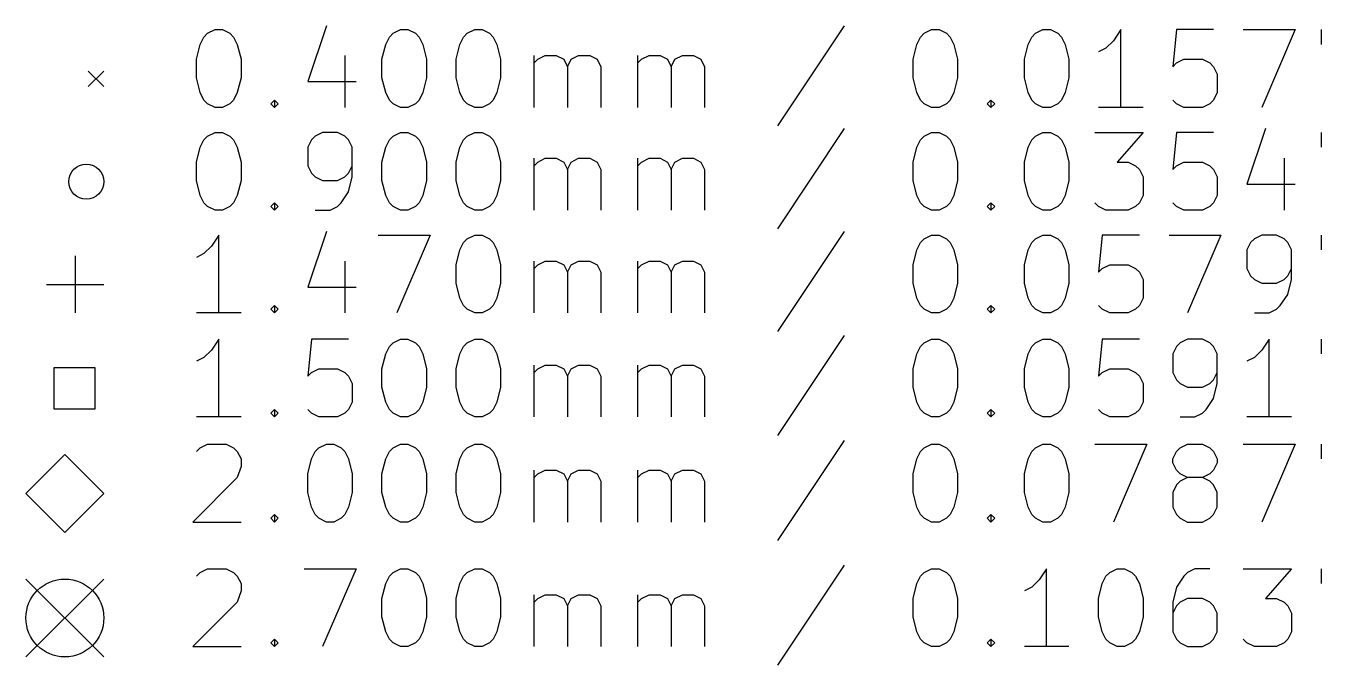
# Model space of a CAD drawing. Extents: x -0.1 to 15.9, y -5.9 to 0.
# Drawn here: x -0.082 to 1.227, y -5.888 to -5.242 of the extents above; entities that cross this region are included whole.
import ezdxf

# ---------------------------------------------------------------- set-up
doc = ezdxf.new("R2010")
doc.units = 0
doc.header["$MEASUREMENT"] = 0
doc.layers.add('BLACK', color=7, linetype='CONTINUOUS')

msp = doc.modelspace()

# ---------------------------------------------------------------- linework, layer by layer
at = {"layer": 'BLACK', "linetype": 'CONTINUOUS'}
for p, q in [((0.097753, -5.25316), (0.101503, -5.24941)), ((0.101503, -5.24941), (0.109002, -5.24566)), ((0.109002, -5.24566), (0.116501, -5.24566)), ((0.116501, -5.24566), (0.124, -5.24941)), ((0.124, -5.24941), (0.127749, -5.25316)), ((0.221488, -5.24191), (0.20274, -5.29815)), ((0.28523, -5.25316), (0.288979, -5.24941)), ((0.288979, -5.24941), (0.296478, -5.24566)), ((0.296478, -5.24566), (0.303977, -5.24566)), ((0.303977, -5.24566), (0.311476, -5.24941)), ((0.311476, -5.24941), (0.315226, -5.25316)), ((0.36022, -5.25316), (0.36397, -5.24941)), ((0.36397, -5.24941), (0.371469, -5.24566)), ((0.371469, -5.24566), (0.378968, -5.24566)), ((0.378968, -5.24566), (0.386467, -5.24941)), ((0.386467, -5.24941), (0.390217, -5.25316)), ((0.744922, -5.24191), (0.677431, -5.34315)), ((0.822163, -5.25316), (0.825912, -5.24941)), ((0.825912, -5.24941), (0.833411, -5.24566)), ((0.833411, -5.24566), (0.84091, -5.24566)), ((0.84091, -5.24566), (0.848409, -5.24941)), ((0.848409, -5.24941), (0.852159, -5.25316)), ((0.934649, -5.25316), (0.938398, -5.24941)), ((0.938398, -5.24941), (0.945897, -5.24566)), ((0.945897, -5.24566), (0.953396, -5.24566)), ((0.953396, -5.24566), (0.960895, -5.24941)), ((0.960895, -5.24941), (0.964645, -5.25316)), ((1.02464, -5.24566), (1.01714, -5.25691)), ((1.02464, -5.3244), (1.02464, -5.24566)), ((1.08088, -5.24566), (1.07713, -5.28316)), ((1.11838, -5.24566), (1.08088, -5.24566)), ((1.14837, -5.24566), (1.20087, -5.24566)), ((1.20087, -5.24566), (1.16712, -5.3244)), ((1.22711, -5.24566), (1.22711, -5.26066)), ((0.090254, -5.27566), (0.094004, -5.26066)), ((0.094004, -5.26066), (0.097753, -5.25316)), ((0.127749, -5.25316), (0.131499, -5.26066)), ((0.131499, -5.26066), (0.135248, -5.27566)), ((0.277731, -5.27566), (0.28148, -5.26066)), ((0.28148, -5.26066), (0.28523, -5.25316)), ((0.315226, -5.25316), (0.318975, -5.26066)), ((0.318975, -5.26066), (0.322725, -5.27566)), ((0.352721, -5.27566), (0.356471, -5.26066)), ((0.356471, -5.26066), (0.36022, -5.25316)), ((0.390217, -5.25316), (0.393966, -5.26066)), ((0.393966, -5.26066), (0.397716, -5.27566)), ((0.814664, -5.27566), (0.818413, -5.26066)), ((0.818413, -5.26066), (0.822163, -5.25316)), ((0.852159, -5.25316), (0.855908, -5.26066)), ((0.855908, -5.26066), (0.859658, -5.27566)), ((0.927149, -5.27566), (0.930899, -5.26066)), ((0.930899, -5.26066), (0.934649, -5.25316)), ((0.964645, -5.25316), (0.968394, -5.26066)), ((0.968394, -5.26066), (0.972144, -5.27566)), ((1.01714, -5.25691), (1.00964, -5.26441)), ((0.090254, -5.2944), (0.090254, -5.27566)), ((0.135248, -5.27566), (0.135248, -5.2944)), ((0.240235, -5.27191), (0.240235, -5.3244)), ((0.277731, -5.2944), (0.277731, -5.27566)), ((0.322725, -5.27566), (0.322725, -5.2944)), ((0.352721, -5.2944), (0.352721, -5.27566)), ((0.397716, -5.27566), (0.397716, -5.2944)), ((0.431461, -5.3244), (0.431461, -5.27191)), ((0.431461, -5.27941), (0.435211, -5.27566)), ((0.435211, -5.27566), (0.44271, -5.27191)), ((0.44271, -5.27191), (0.453959, -5.27191)), ((0.453959, -5.27191), (0.461458, -5.27566)), ((0.461458, -5.27566), (0.465207, -5.28316)), ((0.465207, -5.28316), (0.468957, -5.27566)), ((0.468957, -5.27566), (0.476456, -5.27191)), ((0.476456, -5.27191), (0.487704, -5.27191)), ((0.487704, -5.27191), (0.495203, -5.27566)), ((0.495203, -5.27566), (0.498953, -5.28316)), ((0.536448, -5.3244), (0.536448, -5.27191)), ((0.536448, -5.27941), (0.540198, -5.27566)), ((0.540198, -5.27566), (0.547697, -5.27191)), ((0.547697, -5.27191), (0.558945, -5.27191)), ((0.558945, -5.27191), (0.566445, -5.27566)), ((0.566445, -5.27566), (0.570194, -5.28316)), ((0.570194, -5.28316), (0.573944, -5.27566)), ((0.573944, -5.27566), (0.581443, -5.27191)), ((0.581443, -5.27191), (0.592691, -5.27191)), ((0.592691, -5.27191), (0.60019, -5.27566)), ((0.60019, -5.27566), (0.60394, -5.28316)), ((0.814664, -5.2944), (0.814664, -5.27566)), ((0.859658, -5.27566), (0.859658, -5.2944)), ((0.927149, -5.2944), (0.927149, -5.27566)), ((0.972144, -5.27566), (0.972144, -5.2944)), ((1.00964, -5.26441), (1.00214, -5.26816)), ((1.08088, -5.27941), (1.08838, -5.27566)), ((1.08838, -5.27566), (1.10713, -5.27566)), ((1.10713, -5.27566), (1.11463, -5.27941)), ((-0.019232, -5.2876), (-0.003484, -5.30335)), ((-0.003484, -5.2876), (-0.019232, -5.30335)), ((0.465207, -5.28316), (0.465207, -5.3244)), ((0.498953, -5.28316), (0.498953, -5.3244)), ((0.570194, -5.28316), (0.570194, -5.3244)), ((0.60394, -5.28316), (0.60394, -5.3244)), ((1.07713, -5.28316), (1.08088, -5.27941)), ((1.11463, -5.27941), (1.11838, -5.28316)), ((1.11838, -5.28316), (1.12213, -5.29065)), ((0.094004, -5.3094), (0.090254, -5.2944)), ((0.135248, -5.2944), (0.131499, -5.3094)), ((0.20274, -5.29815), (0.251484, -5.29815)), ((0.28148, -5.3094), (0.277731, -5.2944)), ((0.322725, -5.2944), (0.318975, -5.3094)), ((0.356471, -5.3094), (0.352721, -5.2944)), ((0.397716, -5.2944), (0.393966, -5.3094)), ((0.818413, -5.3094), (0.814664, -5.2944)), ((0.859658, -5.2944), (0.855908, -5.3094)), ((0.930899, -5.3094), (0.927149, -5.2944)), ((0.972144, -5.2944), (0.968394, -5.3094)), ((1.12213, -5.29065), (1.12213, -5.3094)), ((0.097753, -5.3169), (0.094004, -5.3094)), ((0.131499, -5.3094), (0.127749, -5.3169)), ((0.28523, -5.3169), (0.28148, -5.3094)), ((0.318975, -5.3094), (0.315226, -5.3169)), ((0.36022, -5.3169), (0.356471, -5.3094)), ((0.393966, -5.3094), (0.390217, -5.3169)), ((0.822163, -5.3169), (0.818413, -5.3094)), ((0.855908, -5.3094), (0.852159, -5.3169)), ((0.934649, -5.3169), (0.930899, -5.3094)), ((0.968394, -5.3094), (0.964645, -5.3169)), ((1.12213, -5.3094), (1.11838, -5.3169)), ((0.101503, -5.32065), (0.097753, -5.3169)), ((0.109002, -5.3244), (0.101503, -5.32065)), ((0.116501, -5.3244), (0.109002, -5.3244)), ((0.124, -5.32065), (0.116501, -5.3244)), ((0.127749, -5.3169), (0.124, -5.32065)), ((0.165245, -5.32065), (0.168994, -5.3169)), ((0.168994, -5.3244), (0.165245, -5.32065)), ((0.168994, -5.3169), (0.172744, -5.32065)), ((0.168994, -5.3169), (0.168994, -5.3244)), ((0.172744, -5.32065), (0.168994, -5.3244)), ((0.288979, -5.32065), (0.28523, -5.3169)), ((0.296478, -5.3244), (0.288979, -5.32065)), ((0.303977, -5.3244), (0.296478, -5.3244)), ((0.311476, -5.32065), (0.303977, -5.3244)), ((0.315226, -5.3169), (0.311476, -5.32065)), ((0.36397, -5.32065), (0.36022, -5.3169)), ((0.371469, -5.3244), (0.36397, -5.32065)), ((0.378968, -5.3244), (0.371469, -5.3244)), ((0.386467, -5.32065), (0.378968, -5.3244)), ((0.390217, -5.3169), (0.386467, -5.32065)), ((0.825912, -5.32065), (0.822163, -5.3169)), ((0.833411, -5.3244), (0.825912, -5.32065)), ((0.84091, -5.3244), (0.833411, -5.3244)), ((0.848409, -5.32065), (0.84091, -5.3244)), ((0.852159, -5.3169), (0.848409, -5.32065)), ((0.889654, -5.32065), (0.893404, -5.3169)), ((0.893404, -5.3244), (0.889654, -5.32065)), ((0.893404, -5.3169), (0.897153, -5.32065)), ((0.893404, -5.3169), (0.893404, -5.3244)), ((0.897153, -5.32065), (0.893404, -5.3244)), ((0.938398, -5.32065), (0.934649, -5.3169)), ((0.945897, -5.3244), (0.938398, -5.32065)), ((0.953396, -5.3244), (0.945897, -5.3244)), ((0.960895, -5.32065), (0.953396, -5.3244)), ((0.964645, -5.3169), (0.960895, -5.32065)), ((1.04713, -5.3244), (1.00214, -5.3244)), ((1.08088, -5.32065), (1.07713, -5.3169)), ((1.08838, -5.3244), (1.08088, -5.32065)), ((1.10713, -5.3244), (1.08838, -5.3244)), ((1.11463, -5.32065), (1.10713, -5.3244)), ((1.11838, -5.3169), (1.11463, -5.32065)), ((0.097753, -5.3571), (0.101503, -5.35335)), ((0.101503, -5.35335), (0.109002, -5.3496)), ((0.109002, -5.3496), (0.116501, -5.3496)), ((0.116501, -5.3496), (0.124, -5.35335)), ((0.124, -5.35335), (0.127749, -5.3571)), ((0.210239, -5.35335), (0.206489, -5.3571)), ((0.217738, -5.3496), (0.210239, -5.35335)), ((0.232736, -5.3496), (0.217738, -5.3496)), ((0.240235, -5.35335), (0.232736, -5.3496)), ((0.243985, -5.3571), (0.240235, -5.35335)), ((0.28523, -5.3571), (0.288979, -5.35335)), ((0.288979, -5.35335), (0.296478, -5.3496)), ((0.296478, -5.3496), (0.303977, -5.3496)), ((0.303977, -5.3496), (0.311476, -5.35335)), ((0.311476, -5.35335), (0.315226, -5.3571)), ((0.36022, -5.3571), (0.36397, -5.35335)), ((0.36397, -5.35335), (0.371469, -5.3496)), ((0.371469, -5.3496), (0.378968, -5.3496)), ((0.378968, -5.3496), (0.386467, -5.35335)), ((0.386467, -5.35335), (0.390217, -5.3571)), ((0.744922, -5.34585), (0.677431, -5.44708)), ((0.822163, -5.3571), (0.825912, -5.35335)), ((0.825912, -5.35335), (0.833411, -5.3496)), ((0.833411, -5.3496), (0.84091, -5.3496)), ((0.84091, -5.3496), (0.848409, -5.35335)), ((0.848409, -5.35335), (0.852159, -5.3571)), ((0.934649, -5.3571), (0.938398, -5.35335)), ((0.938398, -5.35335), (0.945897, -5.3496)), ((0.945897, -5.3496), (0.953396, -5.3496)), ((0.953396, -5.3496), (0.960895, -5.35335)), ((0.960895, -5.35335), (0.964645, -5.3571)), ((0.998391, -5.3496), (1.04713, -5.3496)), ((1.04713, -5.3496), (1.02089, -5.37959)), ((1.08088, -5.3496), (1.07713, -5.38709)), ((1.11838, -5.3496), (1.08088, -5.3496)), ((1.17087, -5.34585), (1.15212, -5.40209)), ((1.22711, -5.3496), (1.22711, -5.3646)), ((0.090254, -5.37959), (0.094004, -5.3646)), ((0.094004, -5.3646), (0.097753, -5.3571)), ((0.127749, -5.3571), (0.131499, -5.3646)), ((0.131499, -5.3646), (0.135248, -5.37959)), ((0.206489, -5.3571), (0.20274, -5.3646)), ((0.20274, -5.3646), (0.20274, -5.38334)), ((0.247734, -5.3646), (0.243985, -5.3571)), ((0.247734, -5.39459), (0.247734, -5.3646)), ((0.277731, -5.37959), (0.28148, -5.3646)), ((0.28148, -5.3646), (0.28523, -5.3571)), ((0.315226, -5.3571), (0.318975, -5.3646)), ((0.318975, -5.3646), (0.322725, -5.37959)), ((0.352721, -5.37959), (0.356471, -5.3646)), ((0.356471, -5.3646), (0.36022, -5.3571)), ((0.390217, -5.3571), (0.393966, -5.3646)), ((0.393966, -5.3646), (0.397716, -5.37959)), ((0.814664, -5.37959), (0.818413, -5.3646)), ((0.818413, -5.3646), (0.822163, -5.3571)), ((0.852159, -5.3571), (0.855908, -5.3646)), ((0.855908, -5.3646), (0.859658, -5.37959)), ((0.927149, -5.37959), (0.930899, -5.3646)), ((0.930899, -5.3646), (0.934649, -5.3571)), ((0.964645, -5.3571), (0.968394, -5.3646)), ((0.968394, -5.3646), (0.972144, -5.37959)), ((0.090254, -5.39834), (0.090254, -5.37959)), ((0.135248, -5.37959), (0.135248, -5.39834)), ((0.277731, -5.39834), (0.277731, -5.37959)), ((0.322725, -5.37959), (0.322725, -5.39834)), ((0.352721, -5.39834), (0.352721, -5.37959)), ((0.397716, -5.37959), (0.397716, -5.39834)), ((0.431461, -5.42834), (0.431461, -5.37584)), ((0.431461, -5.38334), (0.435211, -5.37959)), ((0.435211, -5.37959), (0.44271, -5.37584)), ((0.44271, -5.37584), (0.453959, -5.37584)), ((0.453959, -5.37584), (0.461458, -5.37959)), ((0.461458, -5.37959), (0.465207, -5.38709)), ((0.465207, -5.38709), (0.468957, -5.37959)), ((0.468957, -5.37959), (0.476456, -5.37584)), ((0.476456, -5.37584), (0.487704, -5.37584)), ((0.487704, -5.37584), (0.495203, -5.37959)), ((0.495203, -5.37959), (0.498953, -5.38709)), ((0.536448, -5.42834), (0.536448, -5.37584)), ((0.536448, -5.38334), (0.540198, -5.37959)), ((0.540198, -5.37959), (0.547697, -5.37584)), ((0.547697, -5.37584), (0.558945, -5.37584)), ((0.558945, -5.37584), (0.566445, -5.37959)), ((0.566445, -5.37959), (0.570194, -5.38709)), ((0.570194, -5.38709), (0.573944, -5.37959)), ((0.573944, -5.37959), (0.581443, -5.37584)), ((0.581443, -5.37584), (0.592691, -5.37584)), ((0.592691, -5.37584), (0.60019, -5.37959)), ((0.60019, -5.37959), (0.60394, -5.38709)), ((0.814664, -5.39834), (0.814664, -5.37959)), ((0.859658, -5.37959), (0.859658, -5.39834)), ((0.927149, -5.39834), (0.927149, -5.37959)), ((0.972144, -5.37959), (0.972144, -5.39834)), ((1.02089, -5.37959), (1.03214, -5.37959)), ((1.03214, -5.37959), (1.03964, -5.38334)), ((1.08088, -5.38334), (1.08838, -5.37959)), ((1.08838, -5.37959), (1.10713, -5.37959)), ((1.10713, -5.37959), (1.11463, -5.38334)), ((1.18962, -5.37584), (1.18962, -5.42834)), ((0.20274, -5.38334), (0.206489, -5.39084)), ((0.206489, -5.39084), (0.210239, -5.39459)), ((0.240235, -5.39459), (0.243985, -5.39084)), ((0.243985, -5.39084), (0.247734, -5.38334)), ((0.465207, -5.38709), (0.465207, -5.42834)), ((0.498953, -5.38709), (0.498953, -5.42834)), ((0.570194, -5.38709), (0.570194, -5.42834)), ((0.60394, -5.38709), (0.60394, -5.42834)), ((1.03964, -5.38334), (1.04338, -5.38709)), ((1.04338, -5.38709), (1.04713, -5.39459)), ((1.07713, -5.38709), (1.08088, -5.38334)), ((1.11463, -5.38334), (1.11838, -5.38709)), ((1.11838, -5.38709), (1.12213, -5.39459)), ((0.094004, -5.41334), (0.090254, -5.39834)), ((0.135248, -5.39834), (0.131499, -5.41334)), ((0.210239, -5.39459), (0.217738, -5.39834)), ((0.217738, -5.39834), (0.232736, -5.39834)), ((0.232736, -5.39834), (0.240235, -5.39459)), ((0.243985, -5.40959), (0.247734, -5.39459)), ((0.28148, -5.41334), (0.277731, -5.39834)), ((0.322725, -5.39834), (0.318975, -5.41334)), ((0.356471, -5.41334), (0.352721, -5.39834)), ((0.397716, -5.39834), (0.393966, -5.41334)), ((0.818413, -5.41334), (0.814664, -5.39834)), ((0.859658, -5.39834), (0.855908, -5.41334)), ((0.930899, -5.41334), (0.927149, -5.39834)), ((0.972144, -5.39834), (0.968394, -5.41334)), ((1.04713, -5.39459), (1.04713, -5.41334)), ((1.12213, -5.39459), (1.12213, -5.41334)), ((1.15212, -5.40209), (1.20087, -5.40209)), ((0.097753, -5.42084), (0.094004, -5.41334)), ((0.131499, -5.41334), (0.127749, -5.42084)), ((0.236486, -5.42084), (0.243985, -5.40959)), ((0.28523, -5.42084), (0.28148, -5.41334)), ((0.318975, -5.41334), (0.315226, -5.42084)), ((0.36022, -5.42084), (0.356471, -5.41334)), ((0.393966, -5.41334), (0.390217, -5.42084)), ((0.822163, -5.42084), (0.818413, -5.41334)), ((0.855908, -5.41334), (0.852159, -5.42084)), ((0.934649, -5.42084), (0.930899, -5.41334)), ((0.968394, -5.41334), (0.964645, -5.42084)), ((1.04713, -5.41334), (1.04338, -5.42084)), ((1.12213, -5.41334), (1.11838, -5.42084)), ((0.101503, -5.42459), (0.097753, -5.42084)), ((0.109002, -5.42834), (0.101503, -5.42459)), ((0.116501, -5.42834), (0.109002, -5.42834)), ((0.124, -5.42459), (0.116501, -5.42834)), ((0.127749, -5.42084), (0.124, -5.42459)), ((0.165245, -5.42459), (0.168994, -5.42084)), ((0.168994, -5.42834), (0.165245, -5.42459)), ((0.168994, -5.42084), (0.172744, -5.42459)), ((0.168994, -5.42084), (0.168994, -5.42834)), ((0.172744, -5.42459), (0.168994, -5.42834)), ((0.210239, -5.42834), (0.225237, -5.42834)), ((0.225237, -5.42834), (0.232736, -5.42459)), ((0.232736, -5.42459), (0.236486, -5.42084)), ((0.288979, -5.42459), (0.28523, -5.42084)), ((0.296478, -5.42834), (0.288979, -5.42459)), ((0.303977, -5.42834), (0.296478, -5.42834)), ((0.311476, -5.42459), (0.303977, -5.42834)), ((0.315226, -5.42084), (0.311476, -5.42459)), ((0.36397, -5.42459), (0.36022, -5.42084)), ((0.371469, -5.42834), (0.36397, -5.42459)), ((0.378968, -5.42834), (0.371469, -5.42834)), ((0.386467, -5.42459), (0.378968, -5.42834)), ((0.390217, -5.42084), (0.386467, -5.42459)), ((0.825912, -5.42459), (0.822163, -5.42084)), ((0.833411, -5.42834), (0.825912, -5.42459)), ((0.84091, -5.42834), (0.833411, -5.42834)), ((0.848409, -5.42459), (0.84091, -5.42834)), ((0.852159, -5.42084), (0.848409, -5.42459)), ((0.889654, -5.42459), (0.893404, -5.42084)), ((0.893404, -5.42834), (0.889654, -5.42459)), ((0.893404, -5.42084), (0.897153, -5.42459)), ((0.893404, -5.42084), (0.893404, -5.42834)), ((0.897153, -5.42459), (0.893404, -5.42834)), ((0.938398, -5.42459), (0.934649, -5.42084)), ((0.945897, -5.42834), (0.938398, -5.42459)), ((0.953396, -5.42834), (0.945897, -5.42834)), ((0.960895, -5.42459), (0.953396, -5.42834)), ((0.964645, -5.42084), (0.960895, -5.42459)), ((1.00214, -5.42459), (0.998391, -5.42084)), ((1.00964, -5.42834), (1.00214, -5.42459)), ((1.03214, -5.42834), (1.00964, -5.42834)), ((1.03964, -5.42459), (1.03214, -5.42834)), ((1.04338, -5.42084), (1.03964, -5.42459)), ((1.08088, -5.42459), (1.07713, -5.42084)), ((1.08838, -5.42834), (1.08088, -5.42459)), ((1.10713, -5.42834), (1.08838, -5.42834)), ((1.11463, -5.42459), (1.10713, -5.42834)), ((1.11838, -5.42084), (1.11463, -5.42459)), ((0.112751, -5.45353), (0.105252, -5.46478)), ((0.112751, -5.53227), (0.112751, -5.45353)), ((0.221488, -5.44978), (0.20274, -5.50603)), ((0.273981, -5.45353), (0.326474, -5.45353)), ((0.326474, -5.45353), (0.292729, -5.53227)), ((0.36022, -5.46103), (0.36397, -5.45728)), ((0.36397, -5.45728), (0.371469, -5.45353)), ((0.371469, -5.45353), (0.378968, -5.45353)), ((0.378968, -5.45353), (0.386467, -5.45728)), ((0.386467, -5.45728), (0.390217, -5.46103)), ((0.744922, -5.44978), (0.677431, -5.55102)), ((0.822163, -5.46103), (0.825912, -5.45728)), ((0.825912, -5.45728), (0.833411, -5.45353)), ((0.833411, -5.45353), (0.84091, -5.45353)), ((0.84091, -5.45353), (0.848409, -5.45728)), ((0.848409, -5.45728), (0.852159, -5.46103)), ((0.934649, -5.46103), (0.938398, -5.45728)), ((0.938398, -5.45728), (0.945897, -5.45353)), ((0.945897, -5.45353), (0.953396, -5.45353)), ((0.953396, -5.45353), (0.960895, -5.45728)), ((0.960895, -5.45728), (0.964645, -5.46103)), ((1.00589, -5.45353), (1.00214, -5.49103)), ((1.04338, -5.45353), (1.00589, -5.45353)), ((1.07338, -5.45353), (1.12587, -5.45353)), ((1.12587, -5.45353), (1.09213, -5.53227)), ((1.15962, -5.45728), (1.15587, -5.46103)), ((1.16712, -5.45353), (1.15962, -5.45728)), ((1.18212, -5.45353), (1.16712, -5.45353)), ((1.18962, -5.45728), (1.18212, -5.45353)), ((1.19337, -5.46103), (1.18962, -5.45728)), ((1.22711, -5.45353), (1.22711, -5.46853)), ((0.097753, -5.47228), (0.090254, -5.47603)), ((0.105252, -5.46478), (0.097753, -5.47228)), ((0.352721, -5.48353), (0.356471, -5.46853)), ((0.356471, -5.46853), (0.36022, -5.46103)), ((0.390217, -5.46103), (0.393966, -5.46853)), ((0.393966, -5.46853), (0.397716, -5.48353)), ((0.814664, -5.48353), (0.818413, -5.46853)), ((0.818413, -5.46853), (0.822163, -5.46103)), ((0.852159, -5.46103), (0.855908, -5.46853)), ((0.855908, -5.46853), (0.859658, -5.48353)), ((0.927149, -5.48353), (0.930899, -5.46853)), ((0.930899, -5.46853), (0.934649, -5.46103)), ((0.964645, -5.46103), (0.968394, -5.46853)), ((0.968394, -5.46853), (0.972144, -5.48353)), ((1.15587, -5.46103), (1.15212, -5.46853)), ((1.15212, -5.46853), (1.15212, -5.48728)), ((1.19712, -5.46853), (1.19337, -5.46103)), ((1.19712, -5.49853), (1.19712, -5.46853)), ((-0.032421, -5.47441), (-0.032421, -5.53228)), ((0.240235, -5.47978), (0.240235, -5.53227)), ((0.352721, -5.50228), (0.352721, -5.48353)), ((0.397716, -5.48353), (0.397716, -5.50228)), ((0.431461, -5.53227), (0.431461, -5.47978)), ((0.431461, -5.48728), (0.435211, -5.48353)), ((0.435211, -5.48353), (0.44271, -5.47978)), ((0.44271, -5.47978), (0.453959, -5.47978)), ((0.453959, -5.47978), (0.461458, -5.48353)), ((0.461458, -5.48353), (0.465207, -5.49103)), ((0.465207, -5.49103), (0.468957, -5.48353)), ((0.468957, -5.48353), (0.476456, -5.47978)), ((0.476456, -5.47978), (0.487704, -5.47978)), ((0.487704, -5.47978), (0.495203, -5.48353)), ((0.495203, -5.48353), (0.498953, -5.49103)), ((0.536448, -5.53227), (0.536448, -5.47978)), ((0.536448, -5.48728), (0.540198, -5.48353)), ((0.540198, -5.48353), (0.547697, -5.47978)), ((0.547697, -5.47978), (0.558945, -5.47978)), ((0.558945, -5.47978), (0.566445, -5.48353)), ((0.566445, -5.48353), (0.570194, -5.49103)), ((0.570194, -5.49103), (0.573944, -5.48353)), ((0.573944, -5.48353), (0.581443, -5.47978)), ((0.581443, -5.47978), (0.592691, -5.47978)), ((0.592691, -5.47978), (0.60019, -5.48353)), ((0.60019, -5.48353), (0.60394, -5.49103)), ((0.814664, -5.50228), (0.814664, -5.48353)), ((0.859658, -5.48353), (0.859658, -5.50228)), ((0.927149, -5.50228), (0.927149, -5.48353)), ((0.972144, -5.48353), (0.972144, -5.50228)), ((1.00589, -5.48728), (1.01339, -5.48353)), ((1.01339, -5.48353), (1.03214, -5.48353)), ((1.03214, -5.48353), (1.03964, -5.48728)), ((0.465207, -5.49103), (0.465207, -5.53227)), ((0.498953, -5.49103), (0.498953, -5.53227)), ((0.570194, -5.49103), (0.570194, -5.53227)), ((0.60394, -5.49103), (0.60394, -5.53227)), ((1.00214, -5.49103), (1.00589, -5.48728)), ((1.03964, -5.48728), (1.04338, -5.49103)), ((1.04338, -5.49103), (1.04713, -5.49853)), ((1.04713, -5.49853), (1.04713, -5.51728)), ((1.15212, -5.48728), (1.15587, -5.49478)), ((1.15587, -5.49478), (1.15962, -5.49853)), ((1.15962, -5.49853), (1.16712, -5.50228)), ((1.18212, -5.50228), (1.18962, -5.49853)), ((1.18962, -5.49853), (1.19337, -5.49478)), ((1.19337, -5.49478), (1.19712, -5.48728)), ((1.19337, -5.51353), (1.19712, -5.49853)), ((-0.061358, -5.50335), (-0.003484, -5.50335)), ((0.20274, -5.50603), (0.251484, -5.50603)), ((0.356471, -5.51728), (0.352721, -5.50228)), ((0.397716, -5.50228), (0.393966, -5.51728)), ((0.818413, -5.51728), (0.814664, -5.50228)), ((0.859658, -5.50228), (0.855908, -5.51728)), ((0.930899, -5.51728), (0.927149, -5.50228)), ((0.972144, -5.50228), (0.968394, -5.51728)), ((1.16712, -5.50228), (1.18212, -5.50228)), ((0.165245, -5.52852), (0.168994, -5.52477)), ((0.168994, -5.52477), (0.172744, -5.52852)), ((0.168994, -5.52477), (0.168994, -5.53227)), ((0.36022, -5.52477), (0.356471, -5.51728)), ((0.36397, -5.52852), (0.36022, -5.52477)), ((0.390217, -5.52477), (0.386467, -5.52852)), ((0.393966, -5.51728), (0.390217, -5.52477)), ((0.822163, -5.52477), (0.818413, -5.51728)), ((0.825912, -5.52852), (0.822163, -5.52477)), ((0.852159, -5.52477), (0.848409, -5.52852)), ((0.855908, -5.51728), (0.852159, -5.52477)), ((0.889654, -5.52852), (0.893404, -5.52477)), ((0.893404, -5.52477), (0.897153, -5.52852)), ((0.893404, -5.52477), (0.893404, -5.53227)), ((0.934649, -5.52477), (0.930899, -5.51728)), ((0.938398, -5.52852), (0.934649, -5.52477)), ((0.964645, -5.52477), (0.960895, -5.52852)), ((0.968394, -5.51728), (0.964645, -5.52477)), ((1.00589, -5.52852), (1.00214, -5.52477)), ((1.04338, -5.52477), (1.03964, -5.52852)), ((1.04713, -5.51728), (1.04338, -5.52477)), ((1.18212, -5.52852), (1.18587, -5.52477)), ((1.18587, -5.52477), (1.19337, -5.51353)), ((0.135248, -5.53227), (0.090254, -5.53227)), ((0.168994, -5.53227), (0.165245, -5.52852)), ((0.172744, -5.52852), (0.168994, -5.53227)), ((0.371469, -5.53227), (0.36397, -5.52852)), ((0.378968, -5.53227), (0.371469, -5.53227)), ((0.386467, -5.52852), (0.378968, -5.53227)), ((0.833411, -5.53227), (0.825912, -5.52852)), ((0.84091, -5.53227), (0.833411, -5.53227)), ((0.848409, -5.52852), (0.84091, -5.53227)), ((0.893404, -5.53227), (0.889654, -5.52852)), ((0.897153, -5.52852), (0.893404, -5.53227)), ((0.945897, -5.53227), (0.938398, -5.52852)), ((0.953396, -5.53227), (0.945897, -5.53227)), ((0.960895, -5.52852), (0.953396, -5.53227)), ((1.01339, -5.53227), (1.00589, -5.52852)), ((1.03214, -5.53227), (1.01339, -5.53227)), ((1.03964, -5.52852), (1.03214, -5.53227)), ((1.15962, -5.53227), (1.17462, -5.53227)), ((1.17462, -5.53227), (1.18212, -5.52852)), ((0.112751, -5.55865), (0.105252, -5.5699)), ((0.112751, -5.63739), (0.112751, -5.55865)), ((0.206489, -5.55865), (0.20274, -5.59615)), ((0.243985, -5.55865), (0.206489, -5.55865)), ((0.28523, -5.56615), (0.288979, -5.5624)), ((0.288979, -5.5624), (0.296478, -5.55865)), ((0.296478, -5.55865), (0.303977, -5.55865)), ((0.303977, -5.55865), (0.311476, -5.5624)), ((0.311476, -5.5624), (0.315226, -5.56615)), ((0.36022, -5.56615), (0.36397, -5.5624)), ((0.36397, -5.5624), (0.371469, -5.55865)), ((0.371469, -5.55865), (0.378968, -5.55865)), ((0.378968, -5.55865), (0.386467, -5.5624)), ((0.386467, -5.5624), (0.390217, -5.56615)), ((0.744922, -5.5549), (0.677431, -5.65614)), ((0.822163, -5.56615), (0.825912, -5.5624)), ((0.825912, -5.5624), (0.833411, -5.55865)), ((0.833411, -5.55865), (0.84091, -5.55865)), ((0.84091, -5.55865), (0.848409, -5.5624)), ((0.848409, -5.5624), (0.852159, -5.56615)), ((0.934649, -5.56615), (0.938398, -5.5624)), ((0.938398, -5.5624), (0.945897, -5.55865)), ((0.945897, -5.55865), (0.953396, -5.55865)), ((0.953396, -5.55865), (0.960895, -5.5624)), ((0.960895, -5.5624), (0.964645, -5.56615)), ((1.00589, -5.55865), (1.00214, -5.59615)), ((1.04338, -5.55865), (1.00589, -5.55865)), ((1.08463, -5.5624), (1.08088, -5.56615)), ((1.09213, -5.55865), (1.08463, -5.5624)), ((1.10713, -5.55865), (1.09213, -5.55865)), ((1.11463, -5.5624), (1.10713, -5.55865)), ((1.11838, -5.56615), (1.11463, -5.5624)), ((1.17462, -5.55865), (1.16712, -5.5699)), ((1.17462, -5.63739), (1.17462, -5.55865)), ((1.22711, -5.55865), (1.22711, -5.57365)), ((0.097753, -5.5774), (0.090254, -5.58115)), ((0.105252, -5.5699), (0.097753, -5.5774)), ((0.277731, -5.58865), (0.28148, -5.57365)), ((0.28148, -5.57365), (0.28523, -5.56615)), ((0.315226, -5.56615), (0.318975, -5.57365)), ((0.318975, -5.57365), (0.322725, -5.58865)), ((0.352721, -5.58865), (0.356471, -5.57365)), ((0.356471, -5.57365), (0.36022, -5.56615)), ((0.390217, -5.56615), (0.393966, -5.57365)), ((0.393966, -5.57365), (0.397716, -5.58865)), ((0.814664, -5.58865), (0.818413, -5.57365)), ((0.818413, -5.57365), (0.822163, -5.56615)), ((0.852159, -5.56615), (0.855908, -5.57365)), ((0.855908, -5.57365), (0.859658, -5.58865)), ((0.927149, -5.58865), (0.930899, -5.57365)), ((0.930899, -5.57365), (0.934649, -5.56615)), ((0.964645, -5.56615), (0.968394, -5.57365)), ((0.968394, -5.57365), (0.972144, -5.58865)), ((1.08088, -5.56615), (1.07713, -5.57365)), ((1.07713, -5.57365), (1.07713, -5.5924)), ((1.12213, -5.57365), (1.11838, -5.56615)), ((1.12213, -5.60365), (1.12213, -5.57365)), ((1.15962, -5.5774), (1.15212, -5.58115)), ((1.16712, -5.5699), (1.15962, -5.5774)), ((-0.012132, -5.58759), (-0.053891, -5.58759)), ((-0.053891, -5.58759), (-0.053891, -5.62934)), ((-0.012132, -5.62934), (-0.012132, -5.58759)), ((0.206489, -5.5924), (0.213989, -5.58865)), ((0.213989, -5.58865), (0.232736, -5.58865)), ((0.232736, -5.58865), (0.240235, -5.5924)), ((0.277731, -5.6074), (0.277731, -5.58865)), ((0.322725, -5.58865), (0.322725, -5.6074)), ((0.352721, -5.6074), (0.352721, -5.58865)), ((0.397716, -5.58865), (0.397716, -5.6074)), ((0.431461, -5.63739), (0.431461, -5.5849)), ((0.431461, -5.5924), (0.435211, -5.58865)), ((0.435211, -5.58865), (0.44271, -5.5849)), ((0.44271, -5.5849), (0.453959, -5.5849)), ((0.453959, -5.5849), (0.461458, -5.58865)), ((0.461458, -5.58865), (0.465207, -5.59615)), ((0.465207, -5.59615), (0.468957, -5.58865)), ((0.468957, -5.58865), (0.476456, -5.5849)), ((0.476456, -5.5849), (0.487704, -5.5849)), ((0.487704, -5.5849), (0.495203, -5.58865)), ((0.495203, -5.58865), (0.498953, -5.59615)), ((0.536448, -5.63739), (0.536448, -5.5849)), ((0.536448, -5.5924), (0.540198, -5.58865)), ((0.540198, -5.58865), (0.547697, -5.5849)), ((0.547697, -5.5849), (0.558945, -5.5849)), ((0.558945, -5.5849), (0.566445, -5.58865)), ((0.566445, -5.58865), (0.570194, -5.59615)), ((0.570194, -5.59615), (0.573944, -5.58865)), ((0.573944, -5.58865), (0.581443, -5.5849)), ((0.581443, -5.5849), (0.592691, -5.5849)), ((0.592691, -5.5849), (0.60019, -5.58865)), ((0.60019, -5.58865), (0.60394, -5.59615)), ((0.814664, -5.6074), (0.814664, -5.58865)), ((0.859658, -5.58865), (0.859658, -5.6074)), ((0.927149, -5.6074), (0.927149, -5.58865)), ((0.972144, -5.58865), (0.972144, -5.6074)), ((1.00589, -5.5924), (1.01339, -5.58865)), ((1.01339, -5.58865), (1.03214, -5.58865)), ((1.03214, -5.58865), (1.03964, -5.5924)), ((0.20274, -5.59615), (0.206489, -5.5924)), ((0.240235, -5.5924), (0.243985, -5.59615)), ((0.243985, -5.59615), (0.247734, -5.60365)), ((0.247734, -5.60365), (0.247734, -5.62239)), ((0.465207, -5.59615), (0.465207, -5.63739)), ((0.498953, -5.59615), (0.498953, -5.63739)), ((0.570194, -5.59615), (0.570194, -5.63739)), ((0.60394, -5.59615), (0.60394, -5.63739)), ((1.00214, -5.59615), (1.00589, -5.5924)), ((1.03964, -5.5924), (1.04338, -5.59615)), ((1.04338, -5.59615), (1.04713, -5.60365)), ((1.04713, -5.60365), (1.04713, -5.62239)), ((1.07713, -5.5924), (1.08088, -5.5999)), ((1.08088, -5.5999), (1.08463, -5.60365)), ((1.08463, -5.60365), (1.09213, -5.6074)), ((1.10713, -5.6074), (1.11463, -5.60365)), ((1.11463, -5.60365), (1.11838, -5.5999)), ((1.11838, -5.5999), (1.12213, -5.5924)), ((1.11838, -5.61864), (1.12213, -5.60365)), ((0.28148, -5.62239), (0.277731, -5.6074)), ((0.322725, -5.6074), (0.318975, -5.62239)), ((0.356471, -5.62239), (0.352721, -5.6074)), ((0.397716, -5.6074), (0.393966, -5.62239)), ((0.818413, -5.62239), (0.814664, -5.6074)), ((0.859658, -5.6074), (0.855908, -5.62239)), ((0.930899, -5.62239), (0.927149, -5.6074)), ((0.972144, -5.6074), (0.968394, -5.62239)), ((1.09213, -5.6074), (1.10713, -5.6074)), ((-0.053891, -5.62934), (-0.012132, -5.62934)), ((0.165245, -5.63364), (0.168994, -5.62989)), ((0.168994, -5.62989), (0.172744, -5.63364)), ((0.168994, -5.62989), (0.168994, -5.63739)), ((0.206489, -5.63364), (0.20274, -5.62989)), ((0.243985, -5.62989), (0.240235, -5.63364)), ((0.247734, -5.62239), (0.243985, -5.62989)), ((0.28523, -5.62989), (0.28148, -5.62239)), ((0.288979, -5.63364), (0.28523, -5.62989)), ((0.315226, -5.62989), (0.311476, -5.63364)), ((0.318975, -5.62239), (0.315226, -5.62989)), ((0.36022, -5.62989), (0.356471, -5.62239)), ((0.36397, -5.63364), (0.36022, -5.62989)), ((0.390217, -5.62989), (0.386467, -5.63364)), ((0.393966, -5.62239), (0.390217, -5.62989)), ((0.822163, -5.62989), (0.818413, -5.62239)), ((0.825912, -5.63364), (0.822163, -5.62989)), ((0.852159, -5.62989), (0.848409, -5.63364)), ((0.855908, -5.62239), (0.852159, -5.62989)), ((0.889654, -5.63364), (0.893404, -5.62989)), ((0.893404, -5.62989), (0.897153, -5.63364)), ((0.893404, -5.62989), (0.893404, -5.63739)), ((0.934649, -5.62989), (0.930899, -5.62239)), ((0.938398, -5.63364), (0.934649, -5.62989)), ((0.964645, -5.62989), (0.960895, -5.63364)), ((0.968394, -5.62239), (0.964645, -5.62989)), ((1.00589, -5.63364), (1.00214, -5.62989)), ((1.04338, -5.62989), (1.03964, -5.63364)), ((1.04713, -5.62239), (1.04338, -5.62989)), ((1.10713, -5.63364), (1.11088, -5.62989)), ((1.11088, -5.62989), (1.11838, -5.61864)), ((0.135248, -5.63739), (0.090254, -5.63739)), ((0.168994, -5.63739), (0.165245, -5.63364)), ((0.172744, -5.63364), (0.168994, -5.63739)), ((0.213989, -5.63739), (0.206489, -5.63364)), ((0.232736, -5.63739), (0.213989, -5.63739)), ((0.240235, -5.63364), (0.232736, -5.63739)), ((0.296478, -5.63739), (0.288979, -5.63364)), ((0.303977, -5.63739), (0.296478, -5.63739)), ((0.311476, -5.63364), (0.303977, -5.63739)), ((0.371469, -5.63739), (0.36397, -5.63364)), ((0.378968, -5.63739), (0.371469, -5.63739)), ((0.386467, -5.63364), (0.378968, -5.63739)), ((0.833411, -5.63739), (0.825912, -5.63364)), ((0.84091, -5.63739), (0.833411, -5.63739)), ((0.848409, -5.63364), (0.84091, -5.63739)), ((0.893404, -5.63739), (0.889654, -5.63364)), ((0.897153, -5.63364), (0.893404, -5.63739)), ((0.945897, -5.63739), (0.938398, -5.63364)), ((0.953396, -5.63739), (0.945897, -5.63739)), ((0.960895, -5.63364), (0.953396, -5.63739)), ((1.01339, -5.63739), (1.00589, -5.63364)), ((1.03214, -5.63739), (1.01339, -5.63739)), ((1.03964, -5.63364), (1.03214, -5.63739)), ((1.08463, -5.63739), (1.09963, -5.63739)), ((1.09963, -5.63739), (1.10713, -5.63364)), ((1.19712, -5.63739), (1.15212, -5.63739)), ((0.090254, -5.67245), (0.094004, -5.6687)), ((0.094004, -5.6687), (0.101503, -5.66495)), ((0.101503, -5.66495), (0.12025, -5.66495)), ((0.12025, -5.66495), (0.127749, -5.6687)), ((0.127749, -5.6687), (0.131499, -5.67245)), ((0.210239, -5.67245), (0.213989, -5.6687)), ((0.213989, -5.6687), (0.221488, -5.66495)), ((0.221488, -5.66495), (0.228987, -5.66495)), ((0.228987, -5.66495), (0.236486, -5.6687)), ((0.236486, -5.6687), (0.240235, -5.67245)), ((0.28523, -5.67245), (0.288979, -5.6687)), ((0.288979, -5.6687), (0.296478, -5.66495)), ((0.296478, -5.66495), (0.303977, -5.66495)), ((0.303977, -5.66495), (0.311476, -5.6687)), ((0.311476, -5.6687), (0.315226, -5.67245)), ((0.36022, -5.67245), (0.36397, -5.6687)), ((0.36397, -5.6687), (0.371469, -5.66495)), ((0.371469, -5.66495), (0.378968, -5.66495)), ((0.378968, -5.66495), (0.386467, -5.6687)), ((0.386467, -5.6687), (0.390217, -5.67245)), ((0.744922, -5.6612), (0.677431, -5.76244)), ((0.822163, -5.67245), (0.825912, -5.6687)), ((0.825912, -5.6687), (0.833411, -5.66495)), ((0.833411, -5.66495), (0.84091, -5.66495)), ((0.84091, -5.66495), (0.848409, -5.6687)), ((0.848409, -5.6687), (0.852159, -5.67245)), ((0.934649, -5.67245), (0.938398, -5.6687)), ((0.938398, -5.6687), (0.945897, -5.66495)), ((0.945897, -5.66495), (0.953396, -5.66495)), ((0.953396, -5.66495), (0.960895, -5.6687)), ((0.960895, -5.6687), (0.964645, -5.67245)), ((0.998391, -5.66495), (1.05088, -5.66495)), ((1.05088, -5.66495), (1.01714, -5.74369)), ((1.08088, -5.67245), (1.08463, -5.6687)), ((1.08463, -5.6687), (1.09213, -5.66495)), ((1.09213, -5.66495), (1.10713, -5.66495)), ((1.10713, -5.66495), (1.11463, -5.6687)), ((1.11463, -5.6687), (1.11838, -5.67245)), ((1.14837, -5.66495), (1.20087, -5.66495)), ((1.20087, -5.66495), (1.16712, -5.74369)), ((1.22711, -5.66495), (1.22711, -5.67995)), ((-0.042854, -5.67539), (-0.082224, -5.71476)), ((-0.003484, -5.71476), (-0.042854, -5.67539)), ((0.131499, -5.67245), (0.135248, -5.67995)), ((0.135248, -5.67995), (0.135248, -5.68745)), ((0.20274, -5.69495), (0.206489, -5.67995)), ((0.206489, -5.67995), (0.210239, -5.67245)), ((0.240235, -5.67245), (0.243985, -5.67995)), ((0.243985, -5.67995), (0.247734, -5.69495)), ((0.277731, -5.69495), (0.28148, -5.67995)), ((0.28148, -5.67995), (0.28523, -5.67245)), ((0.315226, -5.67245), (0.318975, -5.67995)), ((0.318975, -5.67995), (0.322725, -5.69495)), ((0.352721, -5.69495), (0.356471, -5.67995)), ((0.356471, -5.67995), (0.36022, -5.67245)), ((0.390217, -5.67245), (0.393966, -5.67995)), ((0.393966, -5.67995), (0.397716, -5.69495)), ((0.814664, -5.69495), (0.818413, -5.67995)), ((0.818413, -5.67995), (0.822163, -5.67245)), ((0.852159, -5.67245), (0.855908, -5.67995)), ((0.855908, -5.67995), (0.859658, -5.69495)), ((0.927149, -5.69495), (0.930899, -5.67995)), ((0.930899, -5.67995), (0.934649, -5.67245)), ((0.964645, -5.67245), (0.968394, -5.67995)), ((0.968394, -5.67995), (0.972144, -5.69495)), ((1.07713, -5.67995), (1.08088, -5.67245)), ((1.07713, -5.6837), (1.07713, -5.67995)), ((1.11838, -5.67245), (1.12213, -5.67995)), ((1.12213, -5.67995), (1.12213, -5.6837)), ((0.135248, -5.68745), (0.131499, -5.6987)), ((0.20274, -5.7137), (0.20274, -5.69495)), ((0.247734, -5.69495), (0.247734, -5.7137)), ((0.277731, -5.7137), (0.277731, -5.69495)), ((0.322725, -5.69495), (0.322725, -5.7137)), ((0.352721, -5.7137), (0.352721, -5.69495)), ((0.397716, -5.69495), (0.397716, -5.7137)), ((0.431461, -5.74369), (0.431461, -5.6912)), ((0.431461, -5.6987), (0.435211, -5.69495)), ((0.435211, -5.69495), (0.44271, -5.6912)), ((0.44271, -5.6912), (0.453959, -5.6912)), ((0.453959, -5.6912), (0.461458, -5.69495)), ((0.461458, -5.69495), (0.465207, -5.70245)), ((0.465207, -5.70245), (0.468957, -5.69495)), ((0.468957, -5.69495), (0.476456, -5.6912)), ((0.476456, -5.6912), (0.487704, -5.6912)), ((0.487704, -5.6912), (0.495203, -5.69495)), ((0.495203, -5.69495), (0.498953, -5.70245)), ((0.536448, -5.74369), (0.536448, -5.6912)), ((0.536448, -5.6987), (0.540198, -5.69495)), ((0.540198, -5.69495), (0.547697, -5.6912)), ((0.547697, -5.6912), (0.558945, -5.6912)), ((0.558945, -5.6912), (0.566445, -5.69495)), ((0.566445, -5.69495), (0.570194, -5.70245)), ((0.570194, -5.70245), (0.573944, -5.69495)), ((0.573944, -5.69495), (0.581443, -5.6912)), ((0.581443, -5.6912), (0.592691, -5.6912)), ((0.592691, -5.6912), (0.60019, -5.69495)), ((0.60019, -5.69495), (0.60394, -5.70245)), ((0.814664, -5.7137), (0.814664, -5.69495)), ((0.859658, -5.69495), (0.859658, -5.7137)), ((0.927149, -5.7137), (0.927149, -5.69495)), ((0.972144, -5.69495), (0.972144, -5.7137)), ((1.08088, -5.6912), (1.07713, -5.6837)), ((1.08463, -5.69495), (1.08088, -5.6912)), ((1.09213, -5.6987), (1.08463, -5.69495)), ((1.11463, -5.69495), (1.10713, -5.6987)), ((1.11838, -5.6912), (1.11463, -5.69495)), ((1.12213, -5.6837), (1.11838, -5.6912)), ((0.131499, -5.6987), (0.086504, -5.74369)), ((0.465207, -5.70245), (0.465207, -5.74369)), ((0.498953, -5.70245), (0.498953, -5.74369)), ((0.570194, -5.70245), (0.570194, -5.74369)), ((0.60394, -5.70245), (0.60394, -5.74369)), ((1.08088, -5.7062), (1.07713, -5.7137)), ((1.08463, -5.70245), (1.08088, -5.7062)), ((1.09213, -5.6987), (1.08463, -5.70245)), ((1.10713, -5.6987), (1.09213, -5.6987)), ((1.11463, -5.70245), (1.10713, -5.6987)), ((1.11838, -5.7062), (1.11463, -5.70245)), ((1.12213, -5.7137), (1.11838, -5.7062)), ((-0.082224, -5.71476), (-0.042854, -5.75413)), ((-0.042854, -5.75413), (-0.003484, -5.71476)), ((0.206489, -5.72869), (0.20274, -5.7137)), ((0.247734, -5.7137), (0.243985, -5.72869)), ((0.28148, -5.72869), (0.277731, -5.7137)), ((0.322725, -5.7137), (0.318975, -5.72869)), ((0.356471, -5.72869), (0.352721, -5.7137)), ((0.397716, -5.7137), (0.393966, -5.72869)), ((0.818413, -5.72869), (0.814664, -5.7137)), ((0.859658, -5.7137), (0.855908, -5.72869)), ((0.930899, -5.72869), (0.927149, -5.7137)), ((0.972144, -5.7137), (0.968394, -5.72869)), ((1.07713, -5.7137), (1.07713, -5.72869)), ((1.12213, -5.72869), (1.12213, -5.7137)), ((0.210239, -5.73619), (0.206489, -5.72869)), ((0.243985, -5.72869), (0.240235, -5.73619)), ((0.28523, -5.73619), (0.28148, -5.72869)), ((0.318975, -5.72869), (0.315226, -5.73619)), ((0.36022, -5.73619), (0.356471, -5.72869)), ((0.393966, -5.72869), (0.390217, -5.73619)), ((0.822163, -5.73619), (0.818413, -5.72869)), ((0.855908, -5.72869), (0.852159, -5.73619)), ((0.934649, -5.73619), (0.930899, -5.72869)), ((0.968394, -5.72869), (0.964645, -5.73619)), ((1.07713, -5.72869), (1.08088, -5.73619)), ((1.11838, -5.73619), (1.12213, -5.72869)), ((0.086504, -5.74369), (0.135248, -5.74369)), ((0.165245, -5.73994), (0.168994, -5.73619)), ((0.168994, -5.74369), (0.165245, -5.73994)), ((0.168994, -5.73619), (0.172744, -5.73994)), ((0.168994, -5.73619), (0.168994, -5.74369)), ((0.172744, -5.73994), (0.168994, -5.74369)), ((0.213989, -5.73994), (0.210239, -5.73619)), ((0.221488, -5.74369), (0.213989, -5.73994)), ((0.228987, -5.74369), (0.221488, -5.74369)), ((0.236486, -5.73994), (0.228987, -5.74369)), ((0.240235, -5.73619), (0.236486, -5.73994)), ((0.288979, -5.73994), (0.28523, -5.73619)), ((0.296478, -5.74369), (0.288979, -5.73994)), ((0.303977, -5.74369), (0.296478, -5.74369)), ((0.311476, -5.73994), (0.303977, -5.74369)), ((0.315226, -5.73619), (0.311476, -5.73994)), ((0.36397, -5.73994), (0.36022, -5.73619)), ((0.371469, -5.74369), (0.36397, -5.73994)), ((0.378968, -5.74369), (0.371469, -5.74369)), ((0.386467, -5.73994), (0.378968, -5.74369)), ((0.390217, -5.73619), (0.386467, -5.73994)), ((0.825912, -5.73994), (0.822163, -5.73619)), ((0.833411, -5.74369), (0.825912, -5.73994)), ((0.84091, -5.74369), (0.833411, -5.74369)), ((0.848409, -5.73994), (0.84091, -5.74369)), ((0.852159, -5.73619), (0.848409, -5.73994)), ((0.889654, -5.73994), (0.893404, -5.73619)), ((0.893404, -5.74369), (0.889654, -5.73994)), ((0.893404, -5.73619), (0.897153, -5.73994)), ((0.893404, -5.73619), (0.893404, -5.74369)), ((0.897153, -5.73994), (0.893404, -5.74369)), ((0.938398, -5.73994), (0.934649, -5.73619)), ((0.945897, -5.74369), (0.938398, -5.73994)), ((0.953396, -5.74369), (0.945897, -5.74369)), ((0.960895, -5.73994), (0.953396, -5.74369)), ((0.964645, -5.73619), (0.960895, -5.73994)), ((1.08088, -5.73619), (1.08463, -5.73994)), ((1.08463, -5.73994), (1.09213, -5.74369)), ((1.09213, -5.74369), (1.10713, -5.74369)), ((1.10713, -5.74369), (1.11463, -5.73994)), ((1.11463, -5.73994), (1.11838, -5.73619)), ((0.744922, -5.78719), (0.677431, -5.88842)), ((0.090254, -5.79843), (0.094004, -5.79469)), ((0.094004, -5.79469), (0.101503, -5.79094)), ((0.101503, -5.79094), (0.12025, -5.79094)), ((0.12025, -5.79094), (0.127749, -5.79469)), ((0.127749, -5.79469), (0.131499, -5.79843)), ((0.131499, -5.79843), (0.135248, -5.80593)), ((0.19899, -5.79094), (0.251484, -5.79094)), ((0.251484, -5.79094), (0.217738, -5.86968)), ((0.28148, -5.80593), (0.28523, -5.79843)), ((0.28523, -5.79843), (0.288979, -5.79469)), ((0.288979, -5.79469), (0.296478, -5.79094)), ((0.296478, -5.79094), (0.303977, -5.79094)), ((0.303977, -5.79094), (0.311476, -5.79469)), ((0.311476, -5.79469), (0.315226, -5.79843)), ((0.315226, -5.79843), (0.318975, -5.80593)), ((0.356471, -5.80593), (0.36022, -5.79843)), ((0.36022, -5.79843), (0.36397, -5.79469)), ((0.36397, -5.79469), (0.371469, -5.79094)), ((0.371469, -5.79094), (0.378968, -5.79094)), ((0.378968, -5.79094), (0.386467, -5.79469)), ((0.386467, -5.79469), (0.390217, -5.79843)), ((0.390217, -5.79843), (0.393966, -5.80593)), ((0.818413, -5.80593), (0.822163, -5.79843)), ((0.822163, -5.79843), (0.825912, -5.79469)), ((0.825912, -5.79469), (0.833411, -5.79094)), ((0.833411, -5.79094), (0.84091, -5.79094)), ((0.84091, -5.79094), (0.848409, -5.79469)), ((0.848409, -5.79469), (0.852159, -5.79843)), ((0.852159, -5.79843), (0.855908, -5.80593)), ((0.949647, -5.79094), (0.942148, -5.80218)), ((0.949647, -5.86968), (0.949647, -5.79094)), ((1.00589, -5.80593), (1.00964, -5.79843)), ((1.00964, -5.79843), (1.01339, -5.79469)), ((1.01339, -5.79469), (1.02089, -5.79094)), ((1.02089, -5.79094), (1.02839, -5.79094)), ((1.02839, -5.79094), (1.03589, -5.79469)), ((1.03589, -5.79469), (1.03964, -5.79843)), ((1.03964, -5.79843), (1.04338, -5.80593)), ((1.08838, -5.79843), (1.08088, -5.80968)), ((1.09213, -5.79469), (1.08838, -5.79843)), ((1.09963, -5.79094), (1.09213, -5.79469)), ((1.11463, -5.79094), (1.09963, -5.79094)), ((1.14837, -5.79094), (1.19712, -5.79094)), ((1.19712, -5.79094), (1.17087, -5.82093)), ((1.22711, -5.79094), (1.22711, -5.80593)), ((-0.082224, -5.80138), (-0.003484, -5.88012)), ((-0.003484, -5.80138), (-0.082224, -5.88012)), ((0.135248, -5.81343), (0.131499, -5.82468)), ((0.135248, -5.80593), (0.135248, -5.81343)), ((0.277731, -5.82093), (0.28148, -5.80593)), ((0.318975, -5.80593), (0.322725, -5.82093)), ((0.352721, -5.82093), (0.356471, -5.80593)), ((0.393966, -5.80593), (0.397716, -5.82093)), ((0.814664, -5.82093), (0.818413, -5.80593)), ((0.855908, -5.80593), (0.859658, -5.82093)), ((0.934649, -5.80968), (0.927149, -5.81343)), ((0.942148, -5.80218), (0.934649, -5.80968)), ((1.00214, -5.82093), (1.00589, -5.80593)), ((1.04338, -5.80593), (1.04713, -5.82093)), ((1.08088, -5.80968), (1.07713, -5.82468)), ((0.131499, -5.82468), (0.086504, -5.86968)), ((0.277731, -5.83968), (0.277731, -5.82093)), ((0.322725, -5.82093), (0.322725, -5.83968)), ((0.352721, -5.83968), (0.352721, -5.82093)), ((0.397716, -5.82093), (0.397716, -5.83968)), ((0.431461, -5.86968), (0.431461, -5.81718)), ((0.431461, -5.82468), (0.435211, -5.82093)), ((0.435211, -5.82093), (0.44271, -5.81718)), ((0.44271, -5.81718), (0.453959, -5.81718)), ((0.453959, -5.81718), (0.461458, -5.82093)), ((0.461458, -5.82093), (0.465207, -5.82843)), ((0.465207, -5.82843), (0.468957, -5.82093)), ((0.468957, -5.82093), (0.476456, -5.81718)), ((0.476456, -5.81718), (0.487704, -5.81718)), ((0.487704, -5.81718), (0.495203, -5.82093)), ((0.495203, -5.82093), (0.498953, -5.82843)), ((0.536448, -5.86968), (0.536448, -5.81718)), ((0.536448, -5.82468), (0.540198, -5.82093)), ((0.540198, -5.82093), (0.547697, -5.81718)), ((0.547697, -5.81718), (0.558945, -5.81718)), ((0.558945, -5.81718), (0.566445, -5.82093)), ((0.566445, -5.82093), (0.570194, -5.82843)), ((0.570194, -5.82843), (0.573944, -5.82093)), ((0.573944, -5.82093), (0.581443, -5.81718)), ((0.581443, -5.81718), (0.592691, -5.81718)), ((0.592691, -5.81718), (0.60019, -5.82093)), ((0.60019, -5.82093), (0.60394, -5.82843)), ((0.814664, -5.83968), (0.814664, -5.82093)), ((0.859658, -5.82093), (0.859658, -5.83968)), ((1.00214, -5.83968), (1.00214, -5.82093)), ((1.04713, -5.82093), (1.04713, -5.83968)), ((1.07713, -5.82468), (1.07713, -5.85468)), ((1.08463, -5.82468), (1.08088, -5.82843)), ((1.09213, -5.82093), (1.08463, -5.82468)), ((1.10713, -5.82093), (1.09213, -5.82093)), ((1.11463, -5.82468), (1.10713, -5.82093)), ((1.11838, -5.82843), (1.11463, -5.82468)), ((1.17087, -5.82093), (1.18212, -5.82093)), ((1.18212, -5.82093), (1.18962, -5.82468)), ((1.18962, -5.82468), (1.19337, -5.82843)), ((0.465207, -5.82843), (0.465207, -5.86968)), ((0.498953, -5.82843), (0.498953, -5.86968)), ((0.570194, -5.82843), (0.570194, -5.86968)), ((0.60394, -5.82843), (0.60394, -5.86968)), ((1.08088, -5.82843), (1.07713, -5.83593)), ((1.12213, -5.83593), (1.11838, -5.82843)), ((1.12213, -5.85468), (1.12213, -5.83593)), ((1.19337, -5.82843), (1.19712, -5.83593)), ((1.19712, -5.83593), (1.19712, -5.85468)), ((0.28148, -5.85468), (0.277731, -5.83968)), ((0.322725, -5.83968), (0.318975, -5.85468)), ((0.356471, -5.85468), (0.352721, -5.83968)), ((0.397716, -5.83968), (0.393966, -5.85468)), ((0.818413, -5.85468), (0.814664, -5.83968)), ((0.859658, -5.83968), (0.855908, -5.85468)), ((1.00589, -5.85468), (1.00214, -5.83968)), ((1.04713, -5.83968), (1.04338, -5.85468)), ((0.165245, -5.86593), (0.168994, -5.86218)), ((0.168994, -5.86218), (0.172744, -5.86593)), ((0.168994, -5.86218), (0.168994, -5.86968)), ((0.28523, -5.86218), (0.28148, -5.85468)), ((0.288979, -5.86593), (0.28523, -5.86218)), ((0.315226, -5.86218), (0.311476, -5.86593)), ((0.318975, -5.85468), (0.315226, -5.86218)), ((0.36022, -5.86218), (0.356471, -5.85468)), ((0.36397, -5.86593), (0.36022, -5.86218)), ((0.390217, -5.86218), (0.386467, -5.86593)), ((0.393966, -5.85468), (0.390217, -5.86218)), ((0.822163, -5.86218), (0.818413, -5.85468)), ((0.825912, -5.86593), (0.822163, -5.86218)), ((0.852159, -5.86218), (0.848409, -5.86593)), ((0.855908, -5.85468), (0.852159, -5.86218)), ((0.889654, -5.86593), (0.893404, -5.86218)), ((0.893404, -5.86218), (0.897153, -5.86593)), ((0.893404, -5.86218), (0.893404, -5.86968)), ((1.00964, -5.86218), (1.00589, -5.85468)), ((1.01339, -5.86593), (1.00964, -5.86218)), ((1.03964, -5.86218), (1.03589, -5.86593)), ((1.04338, -5.85468), (1.03964, -5.86218)), ((1.07713, -5.85468), (1.08088, -5.86218)), ((1.08088, -5.86218), (1.08463, -5.86593)), ((1.11463, -5.86593), (1.11838, -5.86218)), ((1.11838, -5.86218), (1.12213, -5.85468)), ((1.15212, -5.86593), (1.14837, -5.86218)), ((1.19337, -5.86218), (1.18962, -5.86593)), ((1.19712, -5.85468), (1.19337, -5.86218)), ((0.086504, -5.86968), (0.135248, -5.86968)), ((0.168994, -5.86968), (0.165245, -5.86593)), ((0.172744, -5.86593), (0.168994, -5.86968)), ((0.296478, -5.86968), (0.288979, -5.86593)), ((0.303977, -5.86968), (0.296478, -5.86968)), ((0.311476, -5.86593), (0.303977, -5.86968)), ((0.371469, -5.86968), (0.36397, -5.86593)), ((0.378968, -5.86968), (0.371469, -5.86968)), ((0.386467, -5.86593), (0.378968, -5.86968)), ((0.833411, -5.86968), (0.825912, -5.86593)), ((0.84091, -5.86968), (0.833411, -5.86968)), ((0.848409, -5.86593), (0.84091, -5.86968)), ((0.893404, -5.86968), (0.889654, -5.86593)), ((0.897153, -5.86593), (0.893404, -5.86968)), ((0.972144, -5.86968), (0.927149, -5.86968)), ((1.02089, -5.86968), (1.01339, -5.86593)), ((1.02839, -5.86968), (1.02089, -5.86968)), ((1.03589, -5.86593), (1.02839, -5.86968)), ((1.08463, -5.86593), (1.09213, -5.86968)), ((1.09213, -5.86968), (1.10713, -5.86968)), ((1.10713, -5.86968), (1.11463, -5.86593)), ((1.15962, -5.86968), (1.15212, -5.86593)), ((1.18212, -5.86968), (1.15962, -5.86968)), ((1.18962, -5.86593), (1.18212, -5.86968))]:
    msp.add_line(p, q, dxfattribs=at)
at = {"layer": 'BLACK'}
for centre, radius in [((-0.021201, -5.39941), 0.017716), ((-0.042854, -5.84075), 0.03937)]:
    msp.add_circle(centre, radius, dxfattribs=at)

doc.saveas('drawing.dxf')
